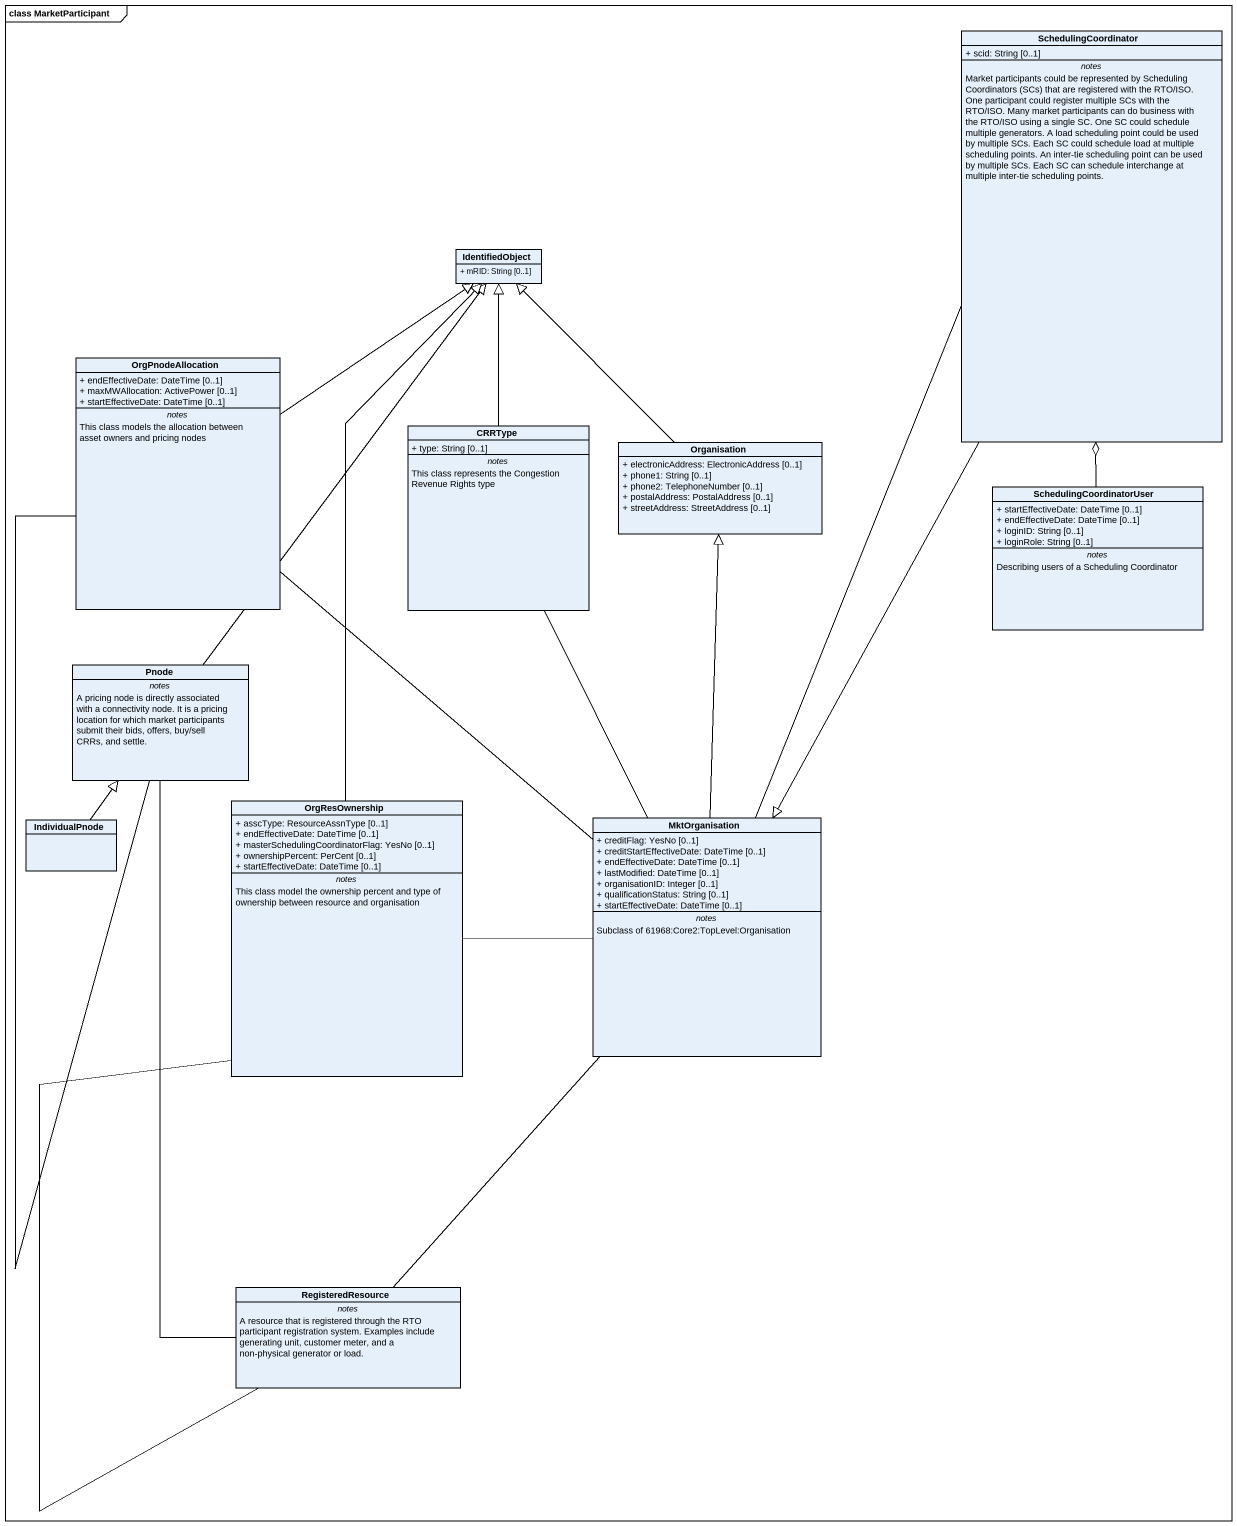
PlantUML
@startuml
mainframe class MarketParticipant
hide circle
hide empty members
skinparam classAttributeIconSize 0
class SchedulingCoordinator {
  + scid: String [0..1]
  -- notes --
  {field} Market participants could be represented by Scheduling Coordinators (SCs) that are registered with the RTO/ISO. One participant could register multiple SCs with the RTO/ISO. Many market participants can do business with the RTO/ISO using a single SC. One SC could schedule multiple generators. A load scheduling point could be used by multiple SCs. Each SC could schedule load at multiple scheduling points. An inter-tie scheduling point can be used by multiple SCs. Each SC can schedule interchange at multiple inter-tie scheduling points.
}
class IdentifiedObject {
  + mRID: String [0..1]
}
class OrgPnodeAllocation {
  + endEffectiveDate: DateTime [0..1]
  + maxMWAllocation: ActivePower [0..1]
  + startEffectiveDate: DateTime [0..1]
  -- notes --
  This class models the allocation between asset owners and pricing nodes
}
class CRRType {
  + type: String [0..1]
  -- notes --
  This class represents the Congestion Revenue Rights type
}
class Organisation {
  + electronicAddress: ElectronicAddress [0..1]
  + phone1: String [0..1]
  + phone2: TelephoneNumber [0..1]
  + postalAddress: PostalAddress [0..1]
  + streetAddress: StreetAddress [0..1]
}
class SchedulingCoordinatorUser {
  + startEffectiveDate: DateTime [0..1]
  + endEffectiveDate: DateTime [0..1]
  + loginID: String [0..1]
  + loginRole: String [0..1]
  -- notes --
  Describing users of a Scheduling Coordinator
}
class Pnode {
  -- notes --
  A pricing node is directly associated with a connectivity node. It is a pricing location for which market participants submit their bids, offers, buy/sell CRRs, and settle.
}
class OrgResOwnership {
  + asscType: ResourceAssnType [0..1]
  + endEffectiveDate: DateTime [0..1]
  + masterSchedulingCoordinatorFlag: YesNo [0..1]
  + ownershipPercent: PerCent [0..1]
  + startEffectiveDate: DateTime [0..1]
  -- notes --
  This class model the ownership percent and type of ownership between resource and organisation
}
class IndividualPnode
class MktOrganisation {
  + creditFlag: YesNo [0..1]
  + creditStartEffectiveDate: DateTime [0..1]
  + endEffectiveDate: DateTime [0..1]
  + lastModified: DateTime [0..1]
  + organisationID: Integer [0..1]
  + qualificationStatus: String [0..1]
  + startEffectiveDate: DateTime [0..1]
  -- notes --
  Subclass of 61968:Core2:TopLevel:Organisation
}
class RegisteredResource {
  -- notes --
  A resource that is registered through the RTO participant registration system. Examples include generating unit, customer meter, and a non-physical generator or load.
}
SchedulingCoordinator -- MktOrganisation
SchedulingCoordinator --|> MktOrganisation
OrgPnodeAllocation -up-|> IdentifiedObject
OrgPnodeAllocation -- Pnode
OrgPnodeAllocation -- MktOrganisation
CRRType -up-|> IdentifiedObject
CRRType -- MktOrganisation
Organisation -up-|> IdentifiedObject
SchedulingCoordinatorUser -up-o SchedulingCoordinator
Pnode -up-|> IdentifiedObject
Pnode -- RegisteredResource
OrgResOwnership -up-|> IdentifiedObject
OrgResOwnership -right- MktOrganisation
IndividualPnode -up-|> Pnode
MktOrganisation -up-|> Organisation
RegisteredResource -up- OrgResOwnership
RegisteredResource -up- MktOrganisation
@enduml
